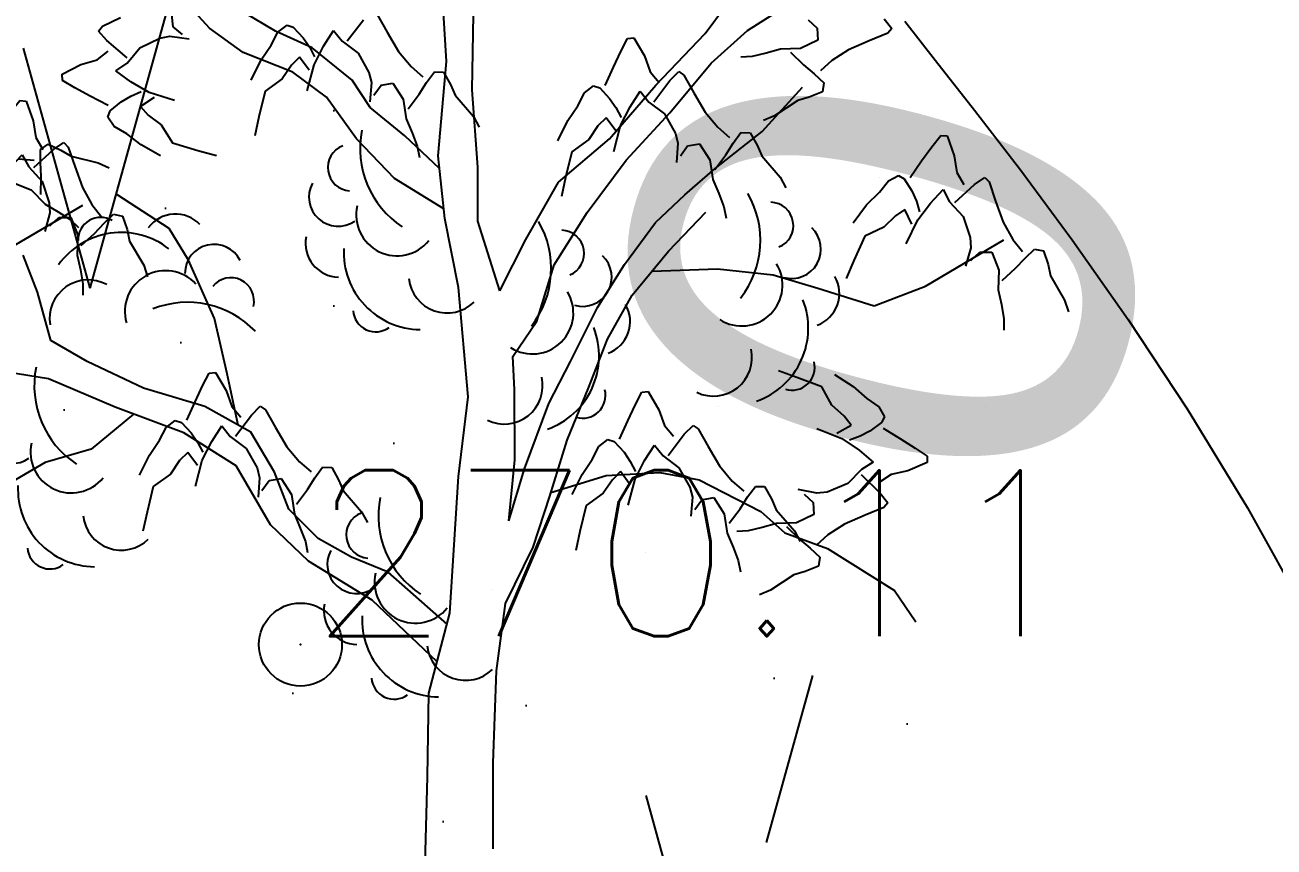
# Model space of a CAD drawing. Header units: millimetres. Extents: x 524954 to 526204, y 9523489 to 9524010.
# Drawn here: x 525404.61 to 525412.13, y 9523589.64 to 9523594.59 of the extents above; entities that cross this region are included whole.
import ezdxf
from ezdxf.enums import TextEntityAlignment as Align

# ---------------------------------------------------------------- set-up
doc = ezdxf.new("R2010")
doc.units = ezdxf.units.MM
doc.header["$PDMODE"] = 32
doc.header["$PDSIZE"] = 0.5
doc.linetypes.add('ACAD_ISO12W100', pattern=[21, 12, -3, 0, -3, 0, -3])
doc.linetypes.add('CACHE2', pattern=[4.7625, 3.175, -1.5875])
for name, color, linetype in [('Arbre', 34, 'ACAD_ISO12W100'), ('CN_01_00', 3, 'Continuous'), ('Route - Route de la corniche de Brazzaville - Textes - Tabulations', 1, 'Continuous'), ('TopoAlt', 3, 'Continuous'), ('TOPOJIS', 7, 'Continuous'), ('Végétation_Plantation', 70, 'Continuous')]:
    doc.layers.add(name, color=color, linetype=linetype)
doc.styles.add('Affichages route', font='arial.ttf', dxfattribs={"height": 0.5})
doc.styles.add('Simplex 1.0', font='Simplex.shx', dxfattribs={"width": 0.99, "height": 1})

# ---------------------------------------------------------------- blocks, each defined once
blk = doc.blocks.new('TCPOINT M')
at = {"color": 0}
blk.add_point((0, 0), dxfattribs=at)
at = {"layer": 'TopoAlt', "style": 'Simplex 1.0', "width": 0.99}
blk.add_attdef('ALT', (0.15, 0.15), '', height=1, dxfattribs=at)
blk = doc.blocks.new('v088')
at = {"linetype": 'Continuous'}
for p, q in [((-0.2365, 6.8477), (-0.2742, 7.4626)), ((-1.6648, 7.048), (-1.9323, 7.3471)), ((1.3209, 7.0171), (1.4418, 7.1813)), ((1.5755, 7.0348), (1.778, 7.1634)), ((-1.2665, 7.0314), (-1.4491, 7.1395)), ((-0.0837, 6.6768), (-0.0745, 7.1309)), ((-1.4628, 6.9029), (-1.6648, 7.048)), ((-1.0467, 6.9303), (-1.2665, 7.0314)), ((1.0227, 6.7061), (1.3209, 7.0171)), ((1.3557, 6.8374), (1.5755, 7.0348)), ((-0.8063, 6.7363), (-1.0467, 6.9303)), ((-1.1618, 6.7848), (-1.4628, 6.9029)), ((-0.2869, 6.2807), (-0.2365, 6.8477)), ((-0.9597, 6.6336), (-1.1618, 6.7848)), ((1.107, 6.54), (1.3557, 6.8374)), ((-0.6972, 6.5707), (-0.8063, 6.7363)), ((0.7433, 6.3831), (1.0227, 6.7061)), ((-0.7803, 6.3824), (-0.9597, 6.6336)), ((-0.0491, 6.2111), (-0.0837, 6.6768)), ((1.6628, 6.4272), (1.906, 6.6935)), ((-0.4884, 6.4009), (-0.6972, 6.5707)), ((0.8455, 6.2546), (1.107, 6.54)), ((-0.2789, 6.2036), (-0.4884, 6.4009)), ((1.3814, 6.2037), (1.6628, 6.4272)), ((-0.5514, 6.1446), (-0.7803, 6.3824)), ((0.4379, 6.1217), (0.7433, 6.3831)), ((-0.2479, 5.9022), (-0.2869, 6.2807)), ((0.6096, 5.9388), (0.8455, 6.2546)), ((-0.0486, 5.8877), (-0.0491, 6.2111)), ((1.1982, 6.0444), (1.3814, 6.2037)), ((-0.2539, 5.9607), (-0.5514, 6.1446)), ((0.2399, 5.7756), (0.4379, 6.1217)), ((-1.9071, 5.8427), (-2.2223, 6.0475)), ((1.0213, 5.879), (1.1982, 6.0444)), ((-0.1646, 5.4873), (-0.2479, 5.9022)), ((0.0846, 5.4676), (-0.0486, 5.8877)), ((0.4109, 5.6237), (0.6096, 5.9388)), ((0.8338, 5.6263), (1.0213, 5.879)), ((1.0995, 5.7065), (1.3247, 5.9413)), ((-1.7911, 5.6523), (-1.9071, 5.8427)), ((0.0846, 5.4676), (0.2399, 5.7756)), ((2.6462, 5.4963), (3.1193, 5.7735)), ((-2.7013, 5.4591), (-2.7868, 5.6812)), ((-1.6346, 5.3011), (-1.7911, 5.6523)), ((0.8812, 5.4407), (1.0995, 5.7065)), ((0.3061, 5.2857), (0.4109, 5.6237)), ((0.6713, 5.3679), (0.8338, 5.6263)), ((1.0006, 5.5861), (1.394, 5.6007)), ((1.394, 5.6007), (1.7306, 5.5642)), ((1.7306, 5.5642), (1.9997, 5.4827)), ((2.3377, 5.3779), (2.6462, 5.4963)), ((-2.6206, 5.1685), (-2.7013, 5.4591)), ((-0.1073, 4.8293), (-0.1646, 5.4873)), ((0.7312, 5.1764), (0.8812, 5.4407)), ((1.9997, 5.4827), (2.3377, 5.3779)), ((0.5102, 5.0412), (0.6713, 5.3679)), ((-1.5592, 4.9668), (-1.6346, 5.3011)), ((0.1613, 5.0712), (0.3061, 5.2857)), ((-2.4003, 5.0425), (-2.6206, 5.1685)), ((0.6191, 4.888), (0.7312, 5.1764)), ((-2.0611, 4.8817), (-2.4003, 5.0425)), ((0.1717, 4.8724), (0.1613, 5.0712)), ((0.3786, 4.7897), (0.5102, 5.0412)), ((-2.6344, 4.9381), (-2.9464, 4.9876)), ((-1.4917, 4.6586), (-1.5592, 4.9668)), ((-2.2328, 4.7662), (-2.6344, 4.9381)), ((-1.6919, 4.7713), (-2.0611, 4.8817)), ((-0.1657, 4.3492), (-0.1073, 4.8293)), ((0.1743, 4.4496), (0.1717, 4.8724)), ((0.489, 4.5681), (0.6191, 4.888)), ((-1.8192, 4.6131), (-2.2328, 4.7662)), ((-1.415, 4.6154), (-1.6919, 4.7713)), ((0.2314, 4.3948), (0.3786, 4.7897)), ((-2.1227, 4.7254), (-2.3768, 4.5144)), ((-1.5041, 4.4145), (-1.8192, 4.6131)), ((-1.2732, 4.3758), (-1.415, 4.6154)), ((-2.3768, 4.5144), (-2.655, 4.434)), ((0.3841, 4.2301), (0.489, 4.5681)), ((0.1384, 4.0819), (0.1743, 4.4496)), ((-2.655, 4.434), (-2.9315, 4.2727)), ((-1.2976, 4.0581), (-1.5041, 4.4145)), ((-1.1877, 4.1537), (-1.2732, 4.3758)), ((0.1384, 4.0819), (0.2314, 4.3948)), ((0.7235, 4.3553), (1.0465, 4.3745)), ((1.0465, 4.3745), (1.2838, 4.3297)), ((-0.2169, 3.5272), (-0.1657, 4.3492)), ((0.3911, 4.2526), (0.7235, 4.3553)), ((1.2838, 4.3297), (1.6547, 4.1385)), ((0.2848, 3.9233), (0.3841, 4.2301)), ((-1.0099, 3.9771), (-1.1877, 4.1537)), ((1.6547, 4.1385), (1.8004, 4.0109)), ((-1.0692, 3.839), (-1.2976, 4.0581)), ((1.8004, 4.0109), (2.0573, 3.9168)), ((-0.8085, 3.8631), (-1.0099, 3.9771)), ((0.1177, 3.584), (0.2848, 3.9233)), ((2.0573, 3.9168), (2.4606, 3.664)), ((-0.6849, 3.6045), (-1.0692, 3.839)), ((-0.589, 3.7744), (-0.8085, 3.8631)), ((-0.2343, 3.4611), (-0.589, 3.7744)), ((2.4606, 3.664), (2.589, 3.4739)), ((-0.2941, 3.234), (-0.6849, 3.6045)), ((0.064, 3.1786), (0.1177, 3.584)), ((-0.3436, 3.0457), (-0.2169, 3.5272)), ((0.0445, 2.6247), (0.064, 3.1786)), ((-0.3518, 2.5418), (-0.3436, 3.0457)), ((0.0429, 2.1085), (0.0445, 2.6247)), ((-0.3726, 1.7516), (-0.3518, 2.5418))]:
    blk.add_line(p, q, dxfattribs=at)
at = {"color": 3, "linetype": 'Continuous'}
for p, q in [((-2.3098, 7.06), (-2.2004, 7.1132)), ((-1.8828, 7.0578), (-1.8923, 7.1303)), ((-0.8351, 6.9716), (-0.7381, 7.0997)), ((-0.654, 7.1313), (-0.5947, 7.0251)), ((1.9408, 7.0996), (1.9941, 7.049)), ((2.3991, 7.1055), (2.4452, 7.0467)), ((-2.333, 7.0298), (-2.3098, 7.06)), ((-2.283, 6.9743), (-2.333, 7.0298)), ((-1.963, 6.9891), (-1.9025, 7.0009)), ((-1.9025, 7.0009), (-1.7879, 6.9849)), ((-1.8262, 7.0109), (-1.8828, 7.0578)), ((-1.2925, 6.9474), (-1.2526, 7.0255)), ((-1.2526, 7.0255), (-1.1978, 7.0672)), ((-1.1978, 7.0672), (-1.1602, 7.0548)), ((-1.1602, 7.0548), (-1.1012, 6.9916)), ((-0.978, 6.9406), (-0.9175, 7.0343)), ((-0.9175, 7.0343), (-0.8661, 6.9697)), ((-0.5947, 7.0251), (-0.5257, 6.909)), ((1.9941, 7.049), (1.9988, 6.9761)), ((2.4201, 7.0181), (2.3073, 6.9725)), ((2.4452, 7.0467), (2.4201, 7.0181)), ((-2.1607, 6.8701), (-2.283, 6.9743)), ((-2.1606, 6.8391), (-2.0833, 6.9307)), ((-2.0833, 6.9307), (-1.963, 6.9891)), ((-1.3538, 6.8575), (-1.2925, 6.9474)), ((-1.1012, 6.9916), (-1.0633, 6.9361)), ((-1.0633, 6.9361), (-1.0322, 6.8755)), ((-1.0349, 6.828), (-0.978, 6.9406)), ((-0.8661, 6.9697), (-0.7702, 6.8978)), ((0.8128, 6.9092), (0.8527, 6.9872)), ((0.8527, 6.9872), (0.8913, 6.9906)), ((0.8913, 6.9906), (0.9551, 6.8814)), ((1.7747, 6.9234), (1.6876, 6.8986)), ((1.8939, 6.9271), (1.7747, 6.9234)), ((1.9988, 6.9761), (1.8939, 6.9271)), ((2.3073, 6.9725), (2.1835, 6.9184)), ((-2.4387, 6.8298), (-2.3415, 6.858)), ((-2.3415, 6.858), (-2.2745, 6.9095)), ((-1.413, 6.7366), (-1.3538, 6.8575)), ((-1.122, 6.8741), (-1.1715, 6.8255)), ((-1.0639, 6.7951), (-1.122, 6.8741)), ((-0.7702, 6.8978), (-0.705, 6.781)), ((-0.5257, 6.909), (-0.4496, 6.8178)), ((0.7681, 6.8145), (0.8128, 6.9092)), ((0.9551, 6.8814), (0.9888, 6.786)), ((1.6041, 6.8779), (1.535, 6.8736)), ((1.6876, 6.8986), (1.6041, 6.8779)), ((1.8337, 6.904), (1.9118, 6.828)), ((2.0835, 6.8543), (2.0142, 6.7921)), ((2.1835, 6.9184), (2.0835, 6.8543)), ((-2.5514, 6.7723), (-2.4387, 6.8298)), ((-2.5502, 6.7337), (-2.5514, 6.7723)), ((-2.228, 6.7914), (-2.1606, 6.8391)), ((-2.1379, 6.7256), (-2.228, 6.7914)), ((-1.1715, 6.8255), (-1.2266, 6.7446)), ((-1.0757, 6.6715), (-1.0349, 6.828)), ((-0.705, 6.781), (-0.6897, 6.7213)), ((-0.4496, 6.8178), (-0.3793, 6.7567)), ((-0.357, 6.7218), (-0.3104, 6.7855)), ((-0.3104, 6.7855), (-0.2553, 6.7842)), ((-0.2553, 6.7842), (-0.2138, 6.7099)), ((0.7187, 6.7034), (0.7681, 6.8145)), ((0.9888, 6.786), (1.0441, 6.7221)), ((1.1083, 6.7343), (1.1609, 6.7873)), ((1.1609, 6.7873), (1.1923, 6.7659)), ((1.9118, 6.828), (1.9768, 6.7743)), ((1.9768, 6.7743), (2.0342, 6.7201)), ((-2.4746, 6.6893), (-2.5502, 6.7337)), ((-2.0288, 6.6624), (-2.1379, 6.7256)), ((-1.2266, 6.7446), (-1.3299, 6.6702)), ((-0.6897, 6.7213), (-0.6991, 6.6059)), ((-0.6753, 6.6457), (-0.6318, 6.7049)), ((-0.6318, 6.7049), (-0.56, 6.7185)), ((-0.56, 6.7185), (-0.4983, 6.6206)), ((-0.4022, 6.6506), (-0.357, 6.7218)), ((-0.2138, 6.7099), (-0.1857, 6.6447)), ((0.5938, 6.6601), (0.6485, 6.7018)), ((0.6485, 6.7018), (0.6861, 6.6893)), ((1.0112, 6.6062), (1.1083, 6.7343)), ((1.1923, 6.7659), (1.2517, 6.6597)), ((2.0342, 6.7201), (2.0261, 6.6656)), ((-2.3827, 6.6392), (-2.4746, 6.6893)), ((-2.2745, 6.5836), (-2.3827, 6.6392)), ((-2.1959, 6.6055), (-2.1384, 6.6402)), ((-2.1384, 6.6402), (-2.076, 6.6678)), ((-1.9976, 6.6315), (-2.0798, 6.5781)), ((-1.8748, 6.6127), (-2.0288, 6.6624)), ((-1.3299, 6.6702), (-1.3669, 6.5144)), ((-0.4983, 6.6206), (-0.4798, 6.5027)), ((-0.4679, 6.5637), (-0.4022, 6.6506)), ((-0.1857, 6.6447), (-0.0753, 6.5169)), ((0.5538, 6.582), (0.5938, 6.6601)), ((0.6861, 6.6893), (0.7451, 6.6262)), ((0.7451, 6.6262), (0.7831, 6.5707)), ((0.8684, 6.5752), (0.9289, 6.6689)), ((0.9289, 6.6689), (0.9803, 6.6043)), ((1.2517, 6.6597), (1.3207, 6.5436)), ((1.9472, 6.6337), (1.879, 6.6139)), ((2.0261, 6.6656), (1.9472, 6.6337)), ((-2.2769, 6.5134), (-2.2624, 6.5503)), ((-2.2624, 6.5503), (-2.1959, 6.6055)), ((-2.0798, 6.5781), (-2.0342, 6.5259)), ((0.4926, 6.4921), (0.5538, 6.582)), ((0.7831, 6.5707), (0.8142, 6.5101)), ((0.8114, 6.4626), (0.8684, 6.5752)), ((0.9803, 6.6043), (1.0762, 6.5324)), ((1.879, 6.6139), (1.7385, 6.5203)), ((-2.2384, 6.4564), (-2.2769, 6.5134)), ((-2.0342, 6.5259), (-1.9565, 6.4662)), ((-1.3669, 6.5144), (-1.3922, 6.3999)), ((-0.4798, 6.5027), (-0.4444, 6.4194)), ((-0.0753, 6.5169), (-0.0397, 6.4532)), ((0.4333, 6.3712), (0.4926, 6.4921)), ((0.7244, 6.5087), (0.6749, 6.4601)), ((0.7824, 6.4297), (0.7244, 6.5087)), ((1.0762, 6.5324), (1.1414, 6.4156)), ((1.3207, 6.5436), (1.3968, 6.4523)), ((1.7385, 6.5203), (1.6708, 6.4929)), ((-2.1628, 6.412), (-2.2384, 6.4564)), ((-2.0765, 6.3457), (-2.1628, 6.412)), ((-1.9565, 6.4662), (-1.8881, 6.3588)), ((-0.4444, 6.4194), (-0.4135, 6.3391)), ((0.6749, 6.4601), (0.6198, 6.3792)), ((0.7707, 6.306), (0.8114, 6.4626)), ((1.1414, 6.4156), (1.1567, 6.3559)), ((1.3968, 6.4523), (1.4671, 6.3913)), ((1.4894, 6.3564), (1.536, 6.4201)), ((1.536, 6.4201), (1.5911, 6.4188)), ((1.5911, 6.4188), (1.6326, 6.3444)), ((2.6849, 6.3343), (2.7388, 6.4036)), ((2.7388, 6.4036), (2.7772, 6.3997)), ((2.7772, 6.3997), (2.8196, 6.2805)), ((-2.6826, 6.2395), (-2.6821, 6.3185)), ((-2.6821, 6.3185), (-2.6368, 6.3497)), ((-2.6368, 6.3497), (-2.5596, 6.3138)), ((-1.9592, 6.2797), (-2.0765, 6.3457)), ((-1.8881, 6.3588), (-1.7347, 6.313)), ((-0.4135, 6.3391), (-0.4006, 6.2711)), ((0.6198, 6.3792), (0.5164, 6.3047)), ((1.1567, 6.3559), (1.1472, 6.2405)), ((1.171, 6.2803), (1.2146, 6.3394)), ((1.2146, 6.3394), (1.2864, 6.3531)), ((1.2864, 6.3531), (1.3481, 6.2552)), ((1.4442, 6.2852), (1.4894, 6.3564)), ((1.6326, 6.3444), (1.6606, 6.2793)), ((2.6234, 6.2497), (2.6849, 6.3343)), ((-2.8139, 6.2629), (-2.7211, 6.2547)), ((-2.5596, 6.3138), (-2.4986, 6.2775)), ((-2.4986, 6.2775), (-2.3343, 6.2387)), ((-1.7347, 6.313), (-1.6219, 6.2812)), ((0.5164, 6.3047), (0.4795, 6.1489)), ((1.3481, 6.2552), (1.3665, 6.1373)), ((1.3784, 6.1983), (1.4442, 6.2852)), ((1.6606, 6.2793), (1.771, 6.1515)), ((2.5541, 6.1497), (2.6234, 6.2497)), ((2.8196, 6.2805), (2.8349, 6.1805)), ((-2.6774, 6.1553), (-2.6826, 6.2395)), ((-2.3343, 6.2387), (-2.2681, 6.208)), ((2.8349, 6.1805), (2.8773, 6.1074)), ((-2.845, 6.1178), (-2.7377, 6.0747)), ((-2.6797, 6.0464), (-2.6774, 6.1553)), ((0.4795, 6.1489), (0.4542, 6.0345)), ((1.3665, 6.1373), (1.4019, 6.054)), ((1.771, 6.1515), (1.8066, 6.0878)), ((2.3695, 6.0612), (2.4234, 6.1305)), ((2.4234, 6.1305), (2.4849, 6.1612)), ((2.4849, 6.1612), (2.5195, 6.142)), ((2.5195, 6.142), (2.5657, 6.0689)), ((2.8234, 5.9997), (2.9427, 6.1074)), ((2.9427, 6.1074), (3.0042, 6.1497)), ((3.0042, 6.1497), (3.0311, 6.1228)), ((3.0311, 6.1228), (3.0696, 6.0074)), ((-2.7377, 6.0747), (-2.6536, 5.99)), ((1.4019, 6.054), (1.4328, 5.9737)), ((2.2926, 5.9843), (2.3695, 6.0612)), ((2.5657, 6.0689), (2.5926, 6.0074)), ((2.6772, 5.9958), (2.7542, 6.0766)), ((2.7542, 6.0766), (2.7926, 6.0035)), ((-2.6536, 5.99), (-2.576, 5.9433)), ((-2.576, 5.9433), (-2.5039, 5.8964)), ((1.4328, 5.9737), (1.4458, 5.9057)), ((2.2118, 5.8766), (2.2926, 5.9843)), ((2.5234, 5.9574), (2.4657, 5.9189)), ((2.5657, 5.8689), (2.5234, 5.9574)), ((2.5926, 6.0074), (2.6118, 5.942)), ((2.6003, 5.8958), (2.6772, 5.9958)), ((2.7926, 6.0035), (2.8734, 5.9151)), ((3.0696, 6.0074), (3.1158, 5.8804)), ((-2.5039, 5.8964), (-2.4536, 5.8489)), ((2.4657, 5.9189), (2.3964, 5.8497)), ((2.5311, 5.7497), (2.6003, 5.8958)), ((2.8734, 5.9151), (2.9157, 5.7881)), ((3.1158, 5.8804), (3.1734, 5.7766)), ((2.281, 5.7958), (2.2156, 5.6496)), ((2.3964, 5.8497), (2.281, 5.7958)), ((2.9196, 5.7266), (2.8888, 5.615)), ((2.9157, 5.7881), (2.9196, 5.7266)), ((3.1734, 5.7766), (3.2311, 5.7035)), ((3.2465, 5.665), (3.3042, 5.7189)), ((3.3042, 5.7189), (3.3581, 5.7073)), ((2.2156, 5.6496), (2.1695, 5.5419)), ((2.9196, 5.6496), (2.9734, 5.6996)), ((2.9734, 5.6996), (3.0465, 5.6996)), ((3.0465, 5.6996), (3.0888, 5.5919)), ((3.1888, 5.6035), (3.2465, 5.665)), ((3.3581, 5.7073), (3.385, 5.6266)), ((3.0888, 5.5919), (3.085, 5.4727)), ((3.1081, 5.5304), (3.1888, 5.6035)), ((3.385, 5.6266), (3.4004, 5.5573)), ((3.4004, 5.5573), (3.485, 5.4112)), ((3.085, 5.4727), (3.1042, 5.3842)), ((3.1042, 5.3842), (3.1196, 5.2996)), ((3.485, 5.4112), (3.5081, 5.3419)), ((3.1196, 5.2996), (3.1196, 5.2304)), ((-1.7068, 4.8945), (-1.6668, 4.9726)), ((-1.6668, 4.9726), (-1.6283, 4.976)), ((-1.6283, 4.976), (-1.5645, 4.8667)), ((1.8724, 4.9461), (1.762, 4.9854)), ((-1.7514, 4.7999), (-1.7068, 4.8945)), ((2.0224, 4.89), (1.8724, 4.9461)), ((2.0834, 4.7783), (2.0224, 4.89)), ((2.0987, 4.9642), (2.2113, 4.8904)), ((2.2113, 4.8904), (2.2929, 4.8185)), ((-1.5645, 4.8667), (-1.5307, 4.7714)), ((0.8993, 4.7791), (0.9393, 4.8572)), ((0.9393, 4.8572), (0.9778, 4.8606)), ((0.9778, 4.8606), (1.0416, 4.7513)), ((2.2929, 4.8185), (2.3654, 4.7691)), ((-1.8008, 4.6887), (-1.7514, 4.7999)), ((-1.5307, 4.7714), (-1.4755, 4.7074)), ((-1.4112, 4.7196), (-1.3587, 4.7727)), ((-1.3587, 4.7727), (-1.3272, 4.7513)), ((-1.3272, 4.7513), (-1.2679, 4.6451)), ((0.8546, 4.6845), (0.8993, 4.7791)), ((1.0416, 4.7513), (1.0754, 4.656)), ((2.1569, 4.7135), (2.0834, 4.7783)), ((2.3654, 4.7691), (2.4, 4.7096)), ((-1.9257, 4.6454), (-1.871, 4.6871)), ((-1.871, 4.6871), (-1.8334, 4.6747)), ((-1.8334, 4.6747), (-1.7744, 4.6115)), ((-1.5083, 4.5916), (-1.4112, 4.7196)), ((0.8053, 4.5733), (0.8546, 4.6845)), ((2.1989, 4.6584), (2.1569, 4.7135)), ((2.383, 4.6739), (2.3129, 4.6232)), ((2.4, 4.7096), (2.383, 4.6739)), ((-1.9657, 4.5674), (-1.9257, 4.6454)), ((-1.7744, 4.6115), (-1.7365, 4.5561)), ((-1.6512, 4.5605), (-1.5907, 4.6542)), ((-1.5907, 4.6542), (-1.5392, 4.5896)), ((-1.5392, 4.5896), (-1.4434, 4.5178)), ((-1.2679, 4.6451), (-1.1988, 4.529)), ((1.0754, 4.656), (1.1306, 4.592)), ((1.0978, 4.4762), (1.1948, 4.6042)), ((1.1948, 4.6042), (1.2474, 4.6573)), ((1.2474, 4.6573), (1.2789, 4.6359)), ((1.2789, 4.6359), (1.3382, 4.5297)), ((1.9921, 4.6376), (2.1424, 4.5777)), ((2.1133, 4.6106), (2.1989, 4.6584)), ((2.2532, 4.5924), (2.1892, 4.5691)), ((2.3129, 4.6232), (2.2532, 4.5924)), ((2.3928, 4.6398), (2.497, 4.577)), ((-2.0269, 4.4774), (-1.9657, 4.5674)), ((-1.7365, 4.5561), (-1.7054, 4.4954)), ((-1.7081, 4.4479), (-1.6512, 4.5605)), ((-1.4434, 4.5178), (-1.3781, 4.401)), ((-1.1988, 4.529), (-1.1228, 4.4377)), ((0.6404, 4.452), (0.6804, 4.53)), ((0.6804, 4.53), (0.7351, 4.5718)), ((0.7351, 4.5718), (0.7727, 4.5593)), ((0.7727, 4.5593), (0.8317, 4.4961)), ((0.9549, 4.4451), (1.0154, 4.5388)), ((1.0154, 4.5388), (1.0668, 4.4742)), ((1.3382, 4.5297), (1.4072, 4.4136)), ((2.1424, 4.5777), (2.247, 4.5072)), ((2.497, 4.577), (2.5853, 4.5209)), ((2.5853, 4.5209), (2.6578, 4.4715)), ((-2.0862, 4.3565), (-2.0269, 4.4774)), ((-1.8447, 4.4455), (-1.8998, 4.3645)), ((-1.7952, 4.494), (-1.8447, 4.4455)), ((-1.7371, 4.415), (-1.7952, 4.494)), ((-1.7488, 4.2914), (-1.7081, 4.4479)), ((0.5791, 4.362), (0.6404, 4.452)), ((0.8317, 4.4961), (0.8696, 4.4407)), ((0.8696, 4.4407), (0.9007, 4.38)), ((0.898, 4.3325), (0.9549, 4.4451)), ((1.0668, 4.4742), (1.1627, 4.4024)), ((2.247, 4.5072), (2.3325, 4.4356)), ((2.6578, 4.4715), (2.6564, 4.4329)), ((-1.8998, 4.3645), (-2.0031, 4.2901)), ((-1.3781, 4.401), (-1.3629, 4.3412)), ((-1.1228, 4.4377), (-1.0524, 4.3767)), ((-1.0302, 4.3418), (-0.9835, 4.4054)), ((-0.9835, 4.4054), (-0.9285, 4.4041)), ((-0.9285, 4.4041), (-0.8869, 4.3298)), ((0.8109, 4.3786), (0.7614, 4.3301)), ((0.869, 4.2996), (0.8109, 4.3786)), ((1.1627, 4.4024), (1.228, 4.2856)), ((1.4072, 4.4136), (1.4833, 4.3223)), ((2.262, 4.3926), (2.1788, 4.3064)), ((2.3325, 4.4356), (2.262, 4.3926)), ((2.5401, 4.3831), (2.4412, 4.3615)), ((2.6564, 4.4329), (2.5401, 4.3831)), ((-2.0031, 4.2901), (-2.0401, 4.1343)), ((-1.3629, 4.3412), (-1.3723, 4.2259)), ((-1.3485, 4.2656), (-1.3049, 4.3248)), ((-1.3049, 4.3248), (-1.2331, 4.3384)), ((-1.2331, 4.3384), (-1.1715, 4.2405)), ((-1.0754, 4.2705), (-1.0302, 4.3418)), ((-0.8869, 4.3298), (-0.8589, 4.2646)), ((0.5199, 4.2411), (0.5791, 4.362)), ((0.7614, 4.3301), (0.7063, 4.2491)), ((0.8572, 4.176), (0.898, 4.3325)), ((1.4833, 4.3223), (1.5536, 4.2613)), ((1.5759, 4.2264), (1.6226, 4.29)), ((1.6226, 4.29), (1.6776, 4.2887)), ((1.6776, 4.2887), (1.7191, 4.2144)), ((2.1788, 4.3064), (2.0548, 4.2561)), ((2.2601, 4.3616), (2.3751, 4.2494)), ((2.4412, 4.3615), (2.371, 4.3146)), ((-1.1715, 4.2405), (-1.153, 4.1227)), ((-1.1411, 4.1837), (-1.0754, 4.2705)), ((-0.8589, 4.2646), (-0.7485, 4.1368)), ((0.7063, 4.2491), (0.603, 4.1747)), ((1.228, 4.2856), (1.2432, 4.2258)), ((1.2432, 4.2258), (1.2338, 4.1105)), ((1.3011, 4.2094), (1.373, 4.223)), ((1.373, 4.223), (1.4346, 4.1251)), ((1.5307, 4.1551), (1.5759, 4.2264)), ((1.7191, 4.2144), (1.7472, 4.1493)), ((1.9936, 4.2484), (1.8803, 4.2721)), ((1.9168, 4.2436), (1.9701, 4.193)), ((2.0548, 4.2561), (1.9936, 4.2484)), ((2.3751, 4.2494), (2.4212, 4.1906)), ((0.603, 4.1747), (0.566, 4.0189)), ((1.2576, 4.1502), (1.3011, 4.2094)), ((1.465, 4.0683), (1.5307, 4.1551)), ((1.7472, 4.1493), (1.8576, 4.0214)), ((1.9701, 4.193), (1.9747, 4.12)), ((2.396, 4.1621), (2.2833, 4.1164)), ((2.4212, 4.1906), (2.396, 4.1621)), ((-2.0401, 4.1343), (-2.0653, 4.0199)), ((-1.153, 4.1227), (-1.1176, 4.0393)), ((-0.7485, 4.1368), (-0.7129, 4.0731)), ((1.4346, 4.1251), (1.4531, 4.0073)), ((1.7506, 4.0673), (1.6636, 4.0426)), ((1.8699, 4.071), (1.7506, 4.0673)), ((1.9747, 4.12), (1.8699, 4.071)), ((2.1595, 4.0623), (2.0595, 3.9982)), ((2.2833, 4.1164), (2.1595, 4.0623)), ((-1.1176, 4.0393), (-1.0867, 3.9591)), ((0.566, 4.0189), (0.5407, 3.9045)), ((1.4531, 4.0073), (1.4885, 3.9239)), ((1.5801, 4.0219), (1.511, 4.0175)), ((1.6636, 4.0426), (1.5801, 4.0219)), ((1.8097, 4.0479), (1.8877, 3.9719)), ((1.8576, 4.0214), (1.8932, 3.9577)), ((2.0595, 3.9982), (1.9902, 3.936)), ((-1.0867, 3.9591), (-1.0738, 3.891)), ((1.4885, 3.9239), (1.5194, 3.8437)), ((1.8877, 3.9719), (1.9528, 3.9182)), ((1.9528, 3.9182), (2.0102, 3.864)), ((1.5194, 3.8437), (1.5323, 3.7756)), ((2.0102, 3.864), (2.002, 3.8096)), ((1.9231, 3.7776), (1.855, 3.7579)), ((2.002, 3.8096), (1.9231, 3.7776)), ((1.855, 3.7579), (1.7144, 3.6642)), ((1.7144, 3.6642), (1.6468, 3.6368))]:
    blk.add_line(p, q, dxfattribs=at)
for centre, major_axis, start_param, end_param in [((-0.1929, 6.3242), (-0.3995, 0.3995), 0.587708, 1.773422), ((-0.8122, 6.2095), (-0.099, 0.099), -0.421529, 2.292047), ((-0.8896, 6.0328), (0.1246, 0.1246), 1.864761, 4.52862), ((1.088, 5.7707), (-0.3995, 0.3995), 3.265538, 4.451253), ((-0.535, 5.9246), (0.1741, 0.1741), 2.133893, 4.816631), ((1.7113, 5.8608), (0.099, 0.099), 4.31771, 7.031286), ((-2.32, 5.773), (0.0964, 0.0964), 0.254619, 2.377018), ((-1.8693, 5.7251), (0.1445, 0.1445), 6.263619, 7.998733), ((-0.1718, 5.6024), (0.3995, 0.3995), 4.836335, 6.022049), ((-2.1951, 5.3523), (0.3298, 0.3298), 0.12682, 1.733702), ((-0.8824, 5.7538), (-0.1445, 0.1445), 0.590553, 2.325666), ((0.4516, 5.6925), (0.099, 0.099), 4.31771, 7.031286), ((1.8413, 5.7182), (-0.1246, 0.1246), 2.081137, 4.744996), ((-1.6366, 5.5711), (-0.1246, 0.1246), 4.396235, 7.060094), ((-0.3902, 5.7004), (0.3298, 0.3298), 2.307735, 3.914618), ((0.5816, 5.5499), (0.1246, 0.1246), 3.651933, 6.315792), ((-1.9284, 5.3425), (0.1741, 0.1741), 6.236163, 8.918901), ((1.5402, 5.502), (0.1741, 0.1741), 3.363922, 6.046661), ((-2.3952, 5.3012), (-0.1641, 0.1641), -1.288499, 0.949924), ((-1.536, 5.4064), (0.099, 0.099), 5.251538, 7.965114), ((-0.2336, 5.5657), (-0.1641, 0.1641), 0.892416, 3.130839), ((1.924, 5.4517), (-0.1445, 0.1445), 2.713295, 4.448408), ((-1.7969, 4.8332), (0.3995, 0.3995), 6.260774, 7.446489), ((0.2804, 5.3337), (0.1741, 0.1741), 3.363922, 6.046661), ((-0.6635, 5.357), (0.0964, 0.0964), 2.435534, 4.557933), ((0.6642, 5.2834), (-0.1445, 0.1445), 2.713295, 4.448408), ((1.4749, 5.2432), (0.3298, 0.3298), 4.265936, 5.872819), ((0.2152, 5.0749), (-0.3298, 0.3298), 2.69514, 4.302022), ((1.3699, 5.0654), (-0.1641, 0.1641), 1.908121, 4.146545), ((-2.1547, 4.8961), (-0.3995, 0.3995), 0.587708, 1.773422), ((1.844, 5.0056), (-0.0964, 0.0964), 2.051824, 4.174223), ((0.1101, 4.8971), (-0.1641, 0.1641), 1.908121, 4.146545), ((0.5842, 4.8373), (0.0964, 0.0964), 3.62262, 5.745019), ((-2.8514, 4.6047), (-0.1246, 0.1246), 0.293965, 2.957824), ((-2.4968, 4.4965), (0.1741, 0.1741), 2.133893, 4.816631), ((-2.352, 4.2724), (0.3298, 0.3298), 2.307735, 3.914618), ((-0.0823, 4.1124), (0.3995, 0.3995), 2.158504, 3.344219), ((-2.1954, 4.1377), (0.1641, 0.1641), 2.463212, 4.701636), ((-0.7016, 3.9977), (0.099, 0.099), 1.149268, 3.862844), ((-2.6253, 3.929), (0.0964, 0.0964), 2.435534, 4.557933), ((-0.779, 3.821), (0.1246, 0.1246), 1.864761, 4.52862), ((-0.4244, 3.7128), (0.1741, 0.1741), 2.133893, 4.816631), ((-0.7718, 3.542), (-0.1445, 0.1445), 0.590553, 2.325666), ((-0.2796, 3.4886), (0.3298, 0.3298), 2.307735, 3.914618), ((-0.1231, 3.3539), (0.1641, 0.1641), 2.463212, 4.701636), ((-0.5529, 3.1452), (0.0964, 0.0964), 2.435534, 4.557933)]:
    blk.add_ellipse(centre, major_axis=major_axis, ratio=1, start_param=start_param, end_param=end_param, dxfattribs=at)

msp = doc.modelspace()

# ---------------------------------------------------------------- hatches: boundary and pattern name
at = {"layer": 'Végétation_Plantation', "linetype": 'CACHE2', "ltscale": 0.5}
h = msp.add_hatch(dxfattribs=at)
h.set_pattern_fill('BROUSS', color=256, scale=1.5, style=0)
h.set_pattern_definition([(74.475889, (0, 0), (-3.750000001, 13.500000005), [2.25, -11.761156275]), (74.475889, (3.75, 4.5), (-3.750000001, 13.500000005), [2.25, -11.761156275]), (74.475889, (7.5, 9), (-3.750000001, 13.500000005), [2.25, -11.761156275]), (105.524111, (0, 0), (-7.500000003, 4e-10), [1.5, -12.511156275]), (105.524111, (3.75, 4.5), (-7.500000003, 4e-10), [1.5, -12.511156275]), (105.524111, (7.5, 9), (-7.500000003, 4e-10), [1.5, -12.511156275]), (0, (0.453, 0.484), (3.75, 4.5), [0, -7.5]), (0, (1.468, 1.072), (3.75, 4.5), [0, -7.5]), (0, (1.1713, 1.8804), (3.75, 4.5), [0, -7.5]), (0, (2.327, 1.9907), (3.75, 4.5), [0, -7.5]), (0, (1.64, 3.7912), (3.75, 4.5), [0, -7.5]), (0, (0.3684, 2.1545), (3.75, 4.5), [0, -7.5]), (0, (0.281, 2.4684), (3.75, 4.5), [0, -7.5]), (0, (0.0314, 3.7912), (3.75, 4.5), [0, -7.5]), (0, (-0.7807, 0.2634), (3.75, 4.5), [0, -7.5]), (0, (-0.8588, 0.9984), (3.75, 4.5), [0, -7.5]), (0, (-1.468, 0.19), (3.75, 4.5), [0, -7.5]), (0, (-1.624, 1.2924), (3.75, 4.5), [0, -7.5]), (0, (-1.1242, 1.9905), (3.75, 4.5), [0, -7.5]), (0, (-1.3274, 2.6888), (3.75, 4.5), [0, -7.5]), (0, (-1.9207, 3.5707), (3.75, 4.5), [0, -7.5]), (0, (-0.406, 2.9085), (3.75, 4.5), [0, -7.5]), (0, (-2.53, 2.064), (3.75, 4.5), [0, -7.5]), (0, (-2.7485, 0.6675), (3.75, 4.5), [0, -7.5]), (0, (-1.1235, -0.4347), (3.75, 4.5), [0, -7.5]), (0, (-0.156, -0.7287), (3.75, 4.5), [0, -7.5]), (0, (-0.812, -1.537), (3.75, 4.5), [0, -7.5]), (0, (1.5774, -1.4635), (3.75, 4.5), [0, -7.5]), (0, (0.5466, -0.3245), (3.75, 4.5), [0, -7.5]), (0, (1.468, -0.104), (3.75, 4.5), [0, -7.5])])
h.paths.add_polyline_path([(525377.673, 9523660.945), (525407.8662, 9523647.4366), (525404.193, 9523635.3267), (525403.4762, 9523627.0069), (525405.9874, 9523619.7366), (525406.7471, 9523612.8859), (525407.1768, 9523604.4477), (525411.0572, 9523590.1521), (525390.6457, 9523585.1843), (525385.798, 9523596.139), (525380.1791, 9523608.044), (525379.5413, 9523623.3297), (525380.9446, 9523632.6815), (525378.138, 9523643.5088), (525376.0967, 9523653.9823)])

# ---------------------------------------------------------------- linework, layer by layer
at = {"layer": 'CN_01_00', "elevation": 271, "flags": 128}
msp.add_lwpolyline([(525409.9113, 9523594.6157), (525410.0961, 9523594.3777), (525410.3302, 9523594.0791), (525410.6073, 9523593.7193), (525410.9189, 9523593.2992), (525411.2562, 9523592.8194), (525411.6107, 9523592.2808), (525411.9737, 9523591.6842), (525412.3366, 9523591.0304)], dxfattribs=at)

# ---------------------------------------------------------------- block references
at = {"layer": 'Arbre'}
for p in [(525401.842, 9523587.734), (525407.388, 9523587.524)]:
    msp.add_blockref('v088', p, dxfattribs=at)
at = {"layer": 'TOPOJIS'}
ref = msp.add_blockref('TCPOINT M', (525406.2712, 9523590.8615, 270.11), dxfattribs=at)
ref.add_attrib('ALT', '270.11', (525406.3212, 9523590.9115, 270.11), dxfattribs={"layer": 'TopoAlt', "height": 1, "style": 'Simplex 1.0', "width": 0.99})

# ---------------------------------------------------------------- texts
at = {"layer": 'Route - Route de la corniche de Brazzaville - Textes - Tabulations', "style": 'Affichages route'}
msp.add_text('250.0', height=3, rotation=254.90593, dxfattribs=at).set_placement((525412.1937, 9523602.0823), align=Align.MIDDLE_LEFT)

doc.saveas('drawing.dxf')
